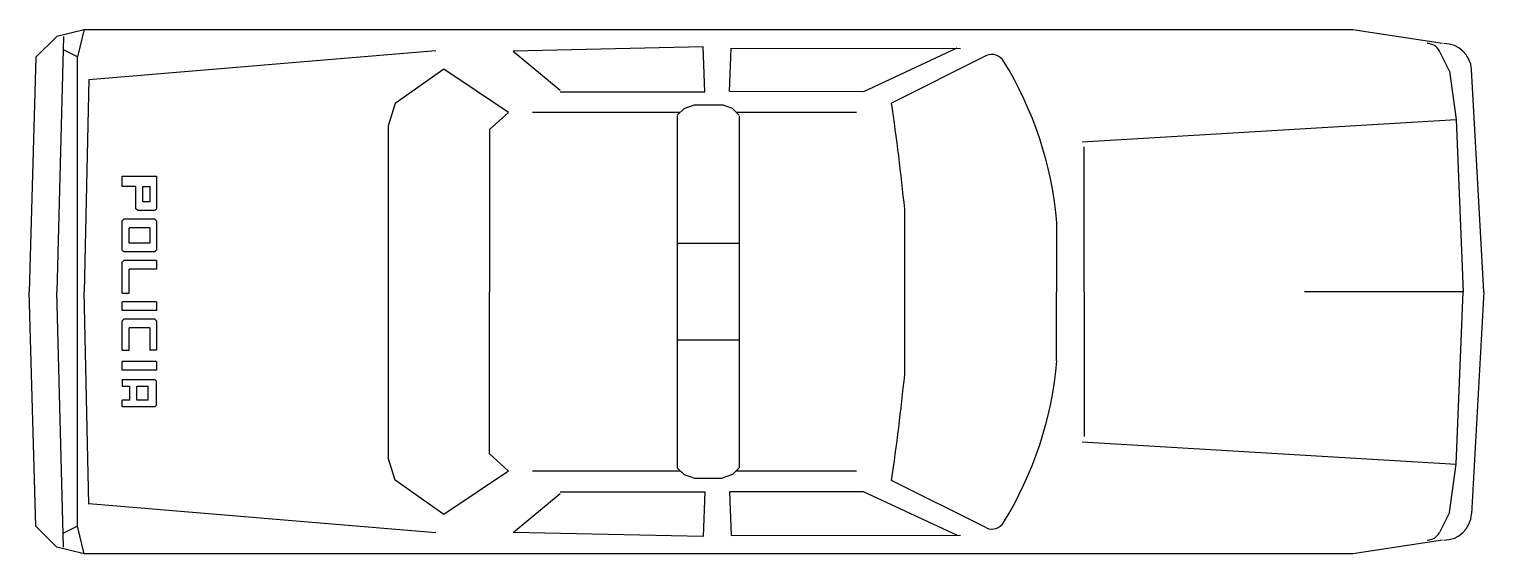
# Model space of a CAD drawing. Header units: millimetres. Extents: x -3289.88 to -3285.66, y 1904.68 to 1906.2.
import ezdxf

# ---------------------------------------------------------------- set-up
doc = ezdxf.new("R2010")
doc.units = ezdxf.units.MM
doc.header["$LTSCALE"] = 10
doc.layers.add('Veículos', color=2, linetype='Continuous')

msp = doc.modelspace()

# ---------------------------------------------------------------- linework, layer by layer
at = {"layer": 'Veículos'}
for p, q in [((-3289.798, 1906.1791), (-3289.858, 1906.1191)), ((-3289.718, 1906.1991), (-3289.798, 1906.1791)), ((-3289.778, 1906.1791), (-3289.798, 1905.4391)), ((-3289.718, 1906.2008), (-3289.738, 1906.1208)), ((-3286.038, 1906.1991), (-3289.718, 1906.1991)), ((-3285.778, 1906.1591), (-3286.038, 1906.1991)), ((-3289.738, 1906.1208), (-3289.778, 1906.1408)), ((-3289.7052, 1906.0546), (-3288.698, 1906.1391)), ((-3287.9226, 1906.149), (-3288.4738, 1906.137)), ((-3288.4738, 1906.137), (-3288.3373, 1906.0237)), ((-3287.918, 1906.0191), (-3287.9226, 1906.149)), ((-3287.8464, 1906.0196), (-3287.8417, 1906.1457)), ((-3287.8417, 1906.1457), (-3287.1762, 1906.145)), ((-3287.187, 1906.1451), (-3287.458, 1906.0191)), ((-3285.758, 1906.0791), (-3285.787, 1906.137)), ((-3289.858, 1906.1191), (-3289.878, 1905.4391)), ((-3289.738, 1904.7591), (-3289.738, 1906.1191)), ((-3287.101, 1906.124), (-3287.3763, 1905.9864)), ((-3289.7052, 1906.0546), (-3289.718, 1905.4391)), ((-3288.6746, 1906.085), (-3288.8161, 1905.9851)), ((-3288.4876, 1905.9589), (-3288.6746, 1906.085)), ((-3285.758, 1906.0791), (-3285.738, 1905.9391)), ((-3285.658, 1905.4391), (-3285.694, 1906.0833)), ((-3288.338, 1906.0191), (-3287.918, 1906.0191)), ((-3287.458, 1906.0191), (-3287.8464, 1906.0196)), ((-3288.8161, 1905.9851), (-3288.8365, 1905.9208)), ((-3287.998, 1905.9508), (-3287.978, 1905.9708)), ((-3287.978, 1905.9708), (-3287.948, 1905.9808)), ((-3287.948, 1905.9808), (-3287.868, 1905.9808)), ((-3287.838, 1905.9708), (-3287.868, 1905.9808)), ((-3287.818, 1905.9508), (-3287.838, 1905.9708)), ((-3288.4876, 1905.9589), (-3288.5428, 1905.9095)), ((-3287.9897, 1905.9591), (-3288.418, 1905.9591)), ((-3287.998, 1905.9491), (-3287.998, 1904.9291)), ((-3287.478, 1905.9591), (-3287.8263, 1905.9591)), ((-3287.818, 1905.9491), (-3287.818, 1904.9291)), ((-3286.8231, 1905.8744), (-3285.738, 1905.9391)), ((-3285.738, 1905.9391), (-3285.718, 1905.4391)), ((-3288.8365, 1905.9208), (-3288.8365, 1904.9591)), ((-3288.5428, 1905.9095), (-3288.5428, 1905.4391)), ((-3286.818, 1905.4391), (-3286.818, 1905.8591)), ((-3289.608, 1905.7447), (-3289.608, 1905.7747)), ((-3289.608, 1905.7747), (-3289.508, 1905.7747)), ((-3289.508, 1905.7747), (-3289.508, 1905.6797)), ((-3289.568, 1905.7447), (-3289.608, 1905.7447)), ((-3289.568, 1905.6797), (-3289.568, 1905.7447)), ((-3289.548, 1905.7447), (-3289.528, 1905.7447)), ((-3289.548, 1905.6997), (-3289.548, 1905.7447)), ((-3289.528, 1905.7447), (-3289.528, 1905.6997)), ((-3289.563, 1905.6747), (-3289.568, 1905.6797)), ((-3289.513, 1905.6747), (-3289.563, 1905.6747)), ((-3289.528, 1905.6997), (-3289.548, 1905.6997)), ((-3289.508, 1905.6797), (-3289.513, 1905.6747)), ((-3287.338, 1905.1991), (-3287.338, 1905.6791)), ((-3289.603, 1905.6497), (-3289.608, 1905.6447)), ((-3289.608, 1905.5597), (-3289.608, 1905.6447)), ((-3289.513, 1905.6497), (-3289.603, 1905.6497)), ((-3289.508, 1905.6447), (-3289.513, 1905.6497)), ((-3289.508, 1905.6447), (-3289.508, 1905.5597)), ((-3286.898, 1905.6391), (-3286.898, 1905.4391)), ((-3289.528, 1905.6247), (-3289.588, 1905.6247)), ((-3289.588, 1905.5797), (-3289.588, 1905.6247)), ((-3289.528, 1905.6247), (-3289.528, 1905.5797)), ((-3289.603, 1905.5547), (-3289.608, 1905.5597)), ((-3289.513, 1905.5547), (-3289.603, 1905.5547)), ((-3289.528, 1905.5797), (-3289.588, 1905.5797)), ((-3289.508, 1905.5597), (-3289.513, 1905.5547)), ((-3287.818, 1905.5791), (-3287.998, 1905.5791)), ((-3289.603, 1905.5297), (-3289.608, 1905.5247)), ((-3289.608, 1905.4347), (-3289.608, 1905.5247)), ((-3289.508, 1905.5297), (-3289.603, 1905.5297)), ((-3289.508, 1905.5047), (-3289.588, 1905.5047)), ((-3289.588, 1905.4347), (-3289.588, 1905.5047)), ((-3289.508, 1905.5297), (-3289.508, 1905.5047)), ((-3289.858, 1904.7591), (-3289.878, 1905.4391)), ((-3289.778, 1904.6991), (-3289.798, 1905.4391)), ((-3289.7052, 1904.8236), (-3289.718, 1905.4391)), ((-3289.608, 1905.4347), (-3289.588, 1905.4347)), ((-3288.5428, 1904.9688), (-3288.5428, 1905.4391)), ((-3286.898, 1905.2391), (-3286.898, 1905.4391)), ((-3286.818, 1905.4391), (-3286.818, 1905.0191)), ((-3285.718, 1905.4391), (-3286.178, 1905.4391)), ((-3285.738, 1904.9391), (-3285.718, 1905.4391)), ((-3285.658, 1905.4391), (-3285.694, 1904.7949)), ((-3289.508, 1905.4097), (-3289.608, 1905.4097)), ((-3289.608, 1905.3847), (-3289.608, 1905.4097)), ((-3289.508, 1905.3847), (-3289.608, 1905.3847)), ((-3289.508, 1905.4097), (-3289.508, 1905.3847)), ((-3289.603, 1905.3597), (-3289.608, 1905.3547)), ((-3289.608, 1905.2697), (-3289.608, 1905.3547)), ((-3289.513, 1905.3597), (-3289.603, 1905.3597)), ((-3289.528, 1905.3347), (-3289.588, 1905.3347)), ((-3289.588, 1905.2697), (-3289.588, 1905.3347)), ((-3289.528, 1905.3347), (-3289.528, 1905.2697)), ((-3289.508, 1905.3547), (-3289.513, 1905.3597)), ((-3289.508, 1905.3547), (-3289.508, 1905.2697)), ((-3287.818, 1905.2991), (-3287.998, 1905.2991)), ((-3289.608, 1905.2697), (-3289.588, 1905.2697)), ((-3289.508, 1905.2697), (-3289.528, 1905.2697)), ((-3289.608, 1905.2121), (-3289.608, 1905.2371)), ((-3289.508, 1905.2371), (-3289.608, 1905.2371)), ((-3289.508, 1905.2121), (-3289.608, 1905.2121)), ((-3289.508, 1905.2371), (-3289.508, 1905.2121)), ((-3289.608, 1905.1852), (-3289.608, 1905.1652)), ((-3289.608, 1905.1852), (-3289.513, 1905.1852)), ((-3289.608, 1905.1652), (-3289.5855, 1905.1652)), ((-3289.5855, 1905.1252), (-3289.5855, 1905.1652)), ((-3289.5655, 1905.1252), (-3289.5655, 1905.1652)), ((-3289.5655, 1905.1652), (-3289.533, 1905.1652)), ((-3289.533, 1905.1252), (-3289.533, 1905.1652)), ((-3289.508, 1905.1802), (-3289.513, 1905.1852)), ((-3289.508, 1905.1102), (-3289.508, 1905.1802)), ((-3289.608, 1905.1052), (-3289.608, 1905.1252)), ((-3289.5855, 1905.1252), (-3289.608, 1905.1252)), ((-3289.533, 1905.1252), (-3289.5655, 1905.1252)), ((-3289.513, 1905.1052), (-3289.608, 1905.1052)), ((-3289.513, 1905.1052), (-3289.508, 1905.1102)), ((-3286.8231, 1905.0039), (-3285.738, 1904.9391)), ((-3288.8161, 1904.8932), (-3288.8365, 1904.9574)), ((-3288.4876, 1904.9193), (-3288.5428, 1904.9688)), ((-3288.4876, 1904.9193), (-3288.6746, 1904.7932)), ((-3287.988, 1904.9191), (-3288.418, 1904.9191)), ((-3287.998, 1904.9291), (-3287.978, 1904.9091)), ((-3287.978, 1904.9091), (-3287.948, 1904.8991)), ((-3287.838, 1904.9091), (-3287.868, 1904.8991)), ((-3287.818, 1904.9291), (-3287.838, 1904.9091)), ((-3287.478, 1904.9191), (-3287.828, 1904.9191)), ((-3285.758, 1904.7991), (-3285.738, 1904.9391)), ((-3288.6746, 1904.7932), (-3288.8161, 1904.8932)), ((-3287.948, 1904.8991), (-3287.868, 1904.8991)), ((-3287.101, 1904.7542), (-3287.3763, 1904.8918)), ((-3289.7052, 1904.8253), (-3288.698, 1904.7408)), ((-3288.4738, 1904.7412), (-3288.3373, 1904.8545)), ((-3288.338, 1904.8591), (-3287.918, 1904.8591)), ((-3287.918, 1904.8591), (-3287.9226, 1904.7292)), ((-3287.458, 1904.8591), (-3287.8464, 1904.8586)), ((-3287.8464, 1904.8586), (-3287.8417, 1904.7326)), ((-3287.187, 1904.7331), (-3287.458, 1904.8591)), ((-3285.758, 1904.7991), (-3285.787, 1904.7412)), ((-3289.798, 1904.6991), (-3289.858, 1904.7591)), ((-3289.738, 1904.7591), (-3289.778, 1904.7391)), ((-3289.718, 1904.6791), (-3289.738, 1904.7591)), ((-3287.9226, 1904.7292), (-3288.4738, 1904.7412)), ((-3289.718, 1904.6791), (-3289.798, 1904.6991)), ((-3287.8417, 1904.7326), (-3287.1762, 1904.7332)), ((-3285.778, 1904.7191), (-3286.038, 1904.6791)), ((-3286.038, 1904.6791), (-3289.718, 1904.6791))]:
    msp.add_line(p, q, dxfattribs=at)
for centre, radius, start, end in [((-3285.8227, 1906.1191), 0.04, 26.5651, 90), ((-3285.7739, 1906.0791), 0.08, 3.0128, 90), ((-3287.0853, 1906.0872), 0.04, 31.5638, 113.1257), ((-3287.9647, 1905.547), 1.0721, 4.9379, 31.5638), ((-3294.879, 1904.8963), 7.5815, 5.92644, 8.26698), ((-3287.9647, 1905.3313), 1.0721, 328.4362, 355.0621), ((-3294.879, 1905.9819), 7.5815, 351.73302, 354.07356), ((-3285.7739, 1904.7991), 0.08, 270, 356.9872), ((-3287.0853, 1904.791), 0.04, 246.8743, 328.4362), ((-3285.8227, 1904.7591), 0.04, 270, 333.4349)]:
    msp.add_arc(centre, radius, start, end, dxfattribs=at)

doc.saveas('drawing.dxf')
